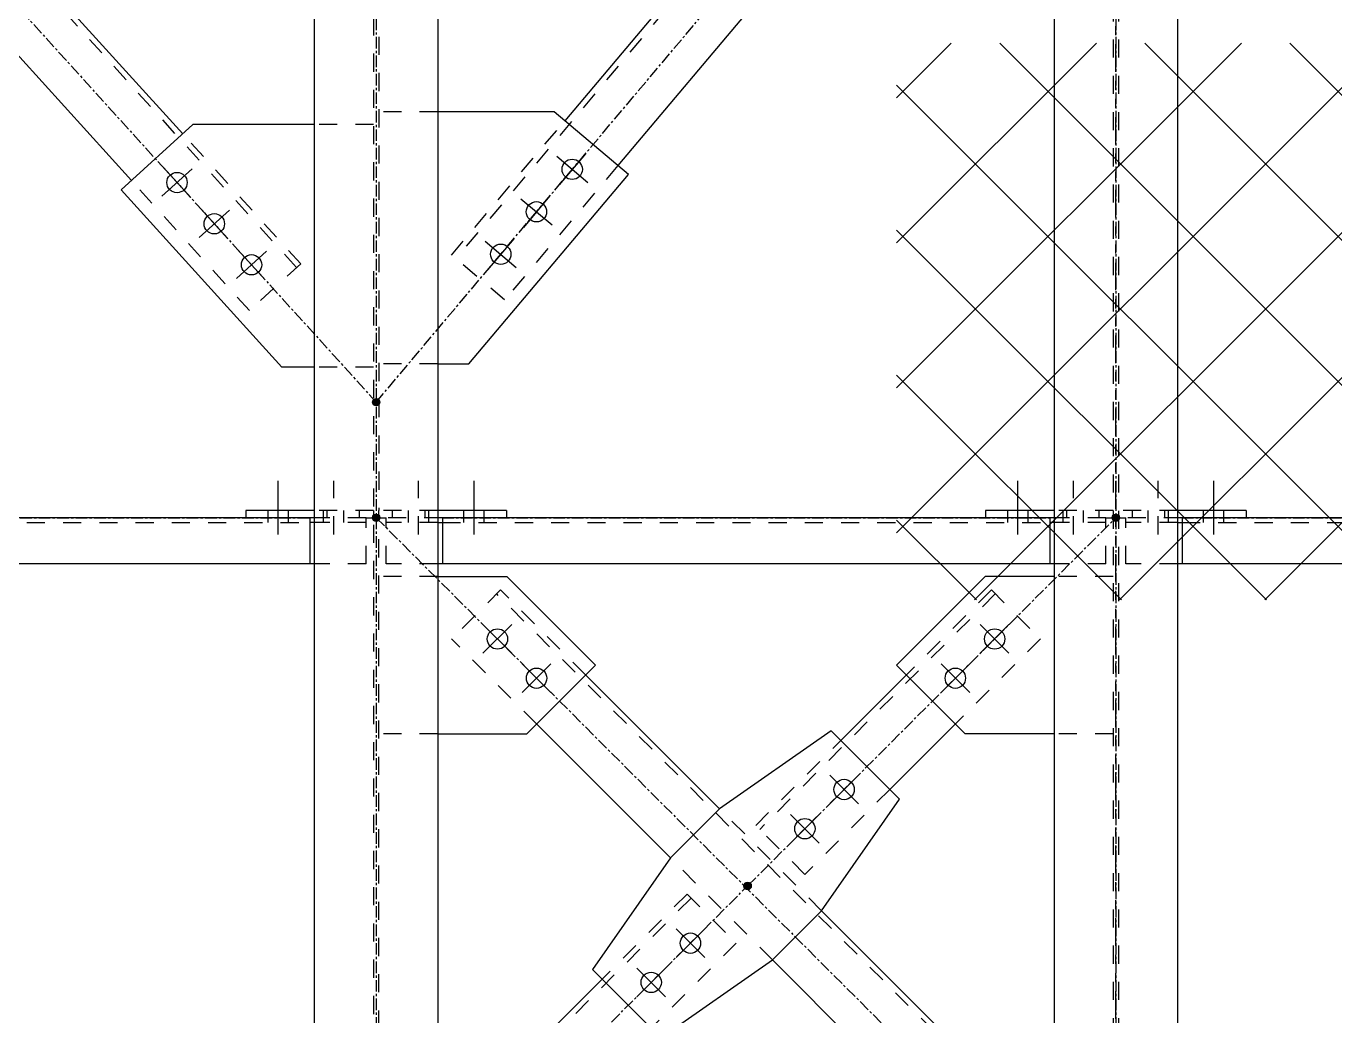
# Model space of a CAD drawing. Header units: inches. Extents: x 209270 to 234360, y -180214 to -150194.
# Drawn here: x 224333 to 225749, y -157002 to -155932 of the extents above; entities that cross this region are included whole.
import ezdxf

# ---------------------------------------------------------------- set-up
doc = ezdxf.new("R2010")
doc.units = ezdxf.units.IN
doc.header["$LTSCALE"] = 10
doc.header["$MEASUREMENT"] = 0
for name, pattern in [('CENTER', [2, 1.25, -0.25, 0.25, -0.25]), ('DXK_LINE_DOT2', [3.9198, 1.9599, -1.9599]), ('DXK_LINE_DOT5', [7.8785, 2.979, -0.9799, 0.9799, -0.9799, 0.9799, -0.9799]), ('PHANTOM', [2.5, 1.25, -0.25, 0.25, -0.25, 0.25, -0.25])]:
    doc.linetypes.add(name, pattern=pattern)
for name, color, linetype in [('_STR_0', 7, 'Continuous'), ('_STR_1', 7, 'Continuous'), ('_STR_2', 7, 'Continuous'), ('_STR_4', 7, 'Continuous')]:
    doc.layers.add(name, color=color, linetype=linetype)
doc.layers.add('PANTHOM', color=8, linetype='PHANTOM', lineweight=0)

# ---------------------------------------------------------------- blocks, each defined once
blk = doc.blocks.new('GridLine-116860372-116903 - 114867')
at = {"layer": '_STR_2', "color": 7, "linetype": 'DXK_LINE_DOT5'}
blk.add_line((225511.9, -165356.7), (225511.9, -153191), dxfattribs=at)
blk = doc.blocks.new('Part-116860372-115064 - 114867')
at = {"layer": '_STR_4', "linetype": 'Continuous'}
for points in [[(224711.9, -156467.7, -1), (224711.9, -156459.7, -1)], [(225511.9, -156467.7, -1), (225511.9, -156459.7, -1)]]:
    blk.add_hatch(color=4, dxfattribs=at).paths.add_polyline_path(points)
at = {"layer": '_STR_1', "color": 6, "linetype": 'DXK_LINE_DOT2'}
for p, q in [((224783.5, -156463.7), (224722.7, -156463.7)), ((224722.7, -156513.7), (224722.7, -156463.7)), ((225501, -156463.7), (225440.3, -156463.7)), ((225501, -156513.7), (225501, -156463.7)), ((224778.5, -156468.7), (224722.7, -156468.7)), ((224783.5, -156468.7), (225440.3, -156468.7)), ((225501, -156468.7), (225445.3, -156468.7)), ((224778.5, -156513.7), (224722.7, -156513.7)), ((225501, -156513.7), (225445.3, -156513.7))]:
    blk.add_line(p, q, dxfattribs=at)
at = {"layer": '_STR_2', "color": 2, "linetype": 'Continuous'}
for p, q in [((225440.3, -156463.7), (224783.5, -156463.7)), ((224783.5, -156463.7), (224783.5, -156513.7)), ((225440.3, -156463.7), (225440.3, -156513.7)), ((224778.5, -156468.7), (224783.5, -156468.7)), ((225445.3, -156468.7), (225440.3, -156468.7)), ((225445.3, -156513.7), (224778.5, -156513.7))]:
    blk.add_line(p, q, dxfattribs=at)
at = {"layer": '_STR_4', "color": 4, "linetype": 'CENTER'}
for p, q in [((224711.9, -156463.7), (224722.7, -156463.7)), ((224783.5, -156463.7), (225440.3, -156463.7)), ((225501, -156463.7), (225511.9, -156463.7))]:
    blk.add_line(p, q, dxfattribs=at)
at = {"layer": '_STR_4', "color": 4, "linetype": 'Continuous'}
for centre in [(224711.9, -156463.7), (225511.9, -156463.7)]:
    blk.add_circle(centre, 4, dxfattribs=at)
blk = doc.blocks.new('Part-116860372-114974 - 114867')
at = {"layer": '_STR_1', "color": 6, "linetype": 'DXK_LINE_DOT2'}
for p, q in [((224714.7, -155277.1), (224714.7, -156455.7)), ((224709, -155373.7), (224709, -158192.1)), ((224714.7, -158192.1), (224714.7, -156455.7))]:
    blk.add_line(p, q, dxfattribs=at)
at = {"layer": '_STR_2', "color": 2, "linetype": 'Continuous'}
for p, q in [((224645.3, -158192.1), (224645.3, -155368.7)), ((224778.5, -155368.7), (224778.5, -158192.1))]:
    blk.add_line(p, q, dxfattribs=at)
at = {"layer": '_STR_4', "color": 4, "linetype": 'CENTER'}
blk.add_line((224711.9, -155263.7), (224711.9, -158263.7), dxfattribs=at)
blk = doc.blocks.new('Part-116860372-114975 - 114867')
at = {"layer": '_STR_1', "color": 6, "linetype": 'DXK_LINE_DOT2'}
for p, q in [((225509, -155280.1), (225509, -157984.3)), ((225514.7, -155280.1), (225514.7, -157984.3))]:
    blk.add_line(p, q, dxfattribs=at)
at = {"layer": '_STR_2', "color": 2, "linetype": 'Continuous'}
for p, q in [((225445.3, -155280.1), (225445.3, -157984.3)), ((225578.5, -155280.1), (225578.5, -157984.3))]:
    blk.add_line(p, q, dxfattribs=at)
at = {"layer": '_STR_4', "color": 4, "linetype": 'CENTER'}
blk.add_line((225511.9, -155263.7), (225511.9, -158263.7), dxfattribs=at)
blk = doc.blocks.new('Part-116860372-115063 - 114867')
at = {"layer": '_STR_4', "linetype": 'Continuous'}
for points in [[(223611.9, -156467.7, -1), (223611.9, -156459.7, -1)], [(224711.9, -156467.7, -1), (224711.9, -156459.7, -1)]]:
    blk.add_hatch(color=4, dxfattribs=at).paths.add_polyline_path(points)
at = {"layer": '_STR_1', "color": 6, "linetype": 'DXK_LINE_DOT2'}
for p, q in [((223706.9, -156463.7), (223624.2, -156463.7)), ((223624.2, -156513.7), (223624.2, -156463.7)), ((224701, -156463.7), (224640.3, -156463.7)), ((224701, -156513.7), (224701, -156463.7)), ((223701.9, -156468.7), (223624.2, -156468.7)), ((223706.9, -156468.7), (224640.3, -156468.7)), ((224701, -156468.7), (224645.3, -156468.7)), ((223701.9, -156513.7), (223624.2, -156513.7)), ((224701, -156513.7), (224640.3, -156513.7))]:
    blk.add_line(p, q, dxfattribs=at)
at = {"layer": '_STR_2', "color": 2, "linetype": 'Continuous'}
for p, q in [((224640.3, -156463.7), (223706.9, -156463.7)), ((223706.9, -156463.7), (223706.9, -156513.7)), ((224640.3, -156463.7), (224640.3, -156513.7)), ((223701.9, -156468.7), (223706.9, -156468.7)), ((224645.3, -156468.7), (224640.3, -156468.7)), ((224645.3, -156513.7), (223701.9, -156513.7))]:
    blk.add_line(p, q, dxfattribs=at)
at = {"layer": '_STR_4', "color": 4, "linetype": 'CENTER'}
for p, q in [((223611.9, -156463.7), (223624.2, -156463.7)), ((223706.9, -156463.7), (224640.3, -156463.7)), ((224701, -156463.7), (224711.9, -156463.7))]:
    blk.add_line(p, q, dxfattribs=at)
at = {"layer": '_STR_4', "color": 4, "linetype": 'Continuous'}
for centre in [(223611.9, -156463.7), (224711.9, -156463.7)]:
    blk.add_circle(centre, 4, dxfattribs=at)
blk = doc.blocks.new('Part-116860372-115065 - 114867')
at = {"layer": '_STR_4', "linetype": 'Continuous'}
for points in [[(225511.9, -156467.7, -1), (225511.9, -156459.7, -1)], [(226511.9, -156467.7, -1), (226511.9, -156459.7, -1)]]:
    blk.add_hatch(color=4, dxfattribs=at).paths.add_polyline_path(points)
at = {"layer": '_STR_1', "color": 6, "linetype": 'DXK_LINE_DOT2'}
for p, q in [((225583.5, -156463.7), (225522.7, -156463.7)), ((225522.7, -156513.7), (225522.7, -156463.7)), ((226501, -156463.7), (226440.3, -156463.7)), ((226501, -156513.7), (226501, -156463.7)), ((225578.5, -156468.7), (225522.7, -156468.7)), ((225583.5, -156468.7), (226440.3, -156468.7)), ((226501, -156468.7), (226445.3, -156468.7)), ((225578.5, -156513.7), (225522.7, -156513.7)), ((226501, -156513.7), (226445.3, -156513.7))]:
    blk.add_line(p, q, dxfattribs=at)
at = {"layer": '_STR_2', "color": 2, "linetype": 'Continuous'}
for p, q in [((226440.3, -156463.7), (225583.5, -156463.7)), ((225583.5, -156463.7), (225583.5, -156513.7)), ((226440.3, -156463.7), (226440.3, -156513.7)), ((225578.5, -156468.7), (225583.5, -156468.7)), ((226445.3, -156468.7), (226440.3, -156468.7)), ((226445.3, -156513.7), (225578.5, -156513.7))]:
    blk.add_line(p, q, dxfattribs=at)
at = {"layer": '_STR_4', "color": 4, "linetype": 'CENTER'}
for p, q in [((225511.9, -156463.7), (225522.7, -156463.7)), ((225583.5, -156463.7), (226440.3, -156463.7)), ((226501, -156463.7), (226511.9, -156463.7))]:
    blk.add_line(p, q, dxfattribs=at)
at = {"layer": '_STR_4', "color": 4, "linetype": 'Continuous'}
for centre in [(225511.9, -156463.7), (226511.9, -156463.7)]:
    blk.add_circle(centre, 4, dxfattribs=at)
blk = doc.blocks.new('Part-116860372-115084 - 114867')
at = {"layer": '_STR_4', "linetype": 'Continuous'}
for points in [[(225113.6, -156865.9, -1), (225113.6, -156857.9, -1)], [(224711.9, -157267.7, -1), (224711.9, -157259.7, -1)]]:
    blk.add_hatch(color=4, dxfattribs=at).paths.add_polyline_path(points)
at = {"layer": '_STR_1', "color": 6, "linetype": 'DXK_LINE_DOT2'}
for p, q in [((225052.5, -156875), (224797.7, -157129.8)), ((225048.2, -156870.8), (224956.3, -156962.7)), ((225048.2, -156870.8), (225101.3, -156923.8)), ((225101.3, -156923.8), (225009.3, -157015.7)), ((224793.5, -157125.5), (224885.4, -157033.6)), ((224938.4, -157086.6), (224846.5, -157178.6)), ((224846.5, -157178.6), (224793.5, -157125.5))]:
    blk.add_line(p, q, dxfattribs=at)
at = {"layer": '_STR_2', "color": 2, "linetype": 'Continuous'}
for p, q in [((224956.3, -156962.7), (224885.4, -157033.6)), ((225009.3, -157015.7), (224938.4, -157086.6))]:
    blk.add_line(p, q, dxfattribs=at)
at = {"layer": '_STR_4', "color": 4, "linetype": 'CENTER'}
blk.add_line((224711.9, -157263.7), (225113.6, -156861.9), dxfattribs=at)
at = {"layer": '_STR_4', "color": 4, "linetype": 'Continuous'}
for centre in [(225113.6, -156861.9), (224711.9, -157263.7)]:
    blk.add_circle(centre, 4, dxfattribs=at)
blk = doc.blocks.new('Part-116860372-115085 - 114867')
at = {"layer": '_STR_4', "linetype": 'Continuous'}
for points in [[(224711.9, -156467.7, -1), (224711.9, -156459.7, -1)], [(225511.9, -157267.7, -1), (225511.9, -157259.7, -1)]]:
    blk.add_hatch(color=4, dxfattribs=at).paths.add_polyline_path(points)
at = {"layer": '_STR_1', "color": 6, "linetype": 'DXK_LINE_DOT2'}
for p, q in [((224846.5, -156541.8), (224793.5, -156594.8)), ((225426, -157129.8), (224842.3, -156546)), ((224938.4, -156633.7), (224846.5, -156541.8)), ((224885.4, -156686.7), (224793.5, -156594.8)), ((225193.6, -156888.8), (225083.2, -156778.4)), ((225140.5, -156941.9), (225030.1, -156831.5)), ((225430.3, -157125.5), (225338.3, -157033.6)), ((225377.2, -157178.6), (225285.3, -157086.6)), ((225430.3, -157125.5), (225377.2, -157178.6))]:
    blk.add_line(p, q, dxfattribs=at)
at = {"layer": '_STR_2', "color": 2, "linetype": 'Continuous'}
for p, q in [((225083.2, -156778.4), (224938.4, -156633.7)), ((225030.1, -156831.5), (224885.4, -156686.7)), ((225338.3, -157033.6), (225193.6, -156888.8)), ((225285.3, -157086.6), (225140.5, -156941.9))]:
    blk.add_line(p, q, dxfattribs=at)
at = {"layer": '_STR_4', "color": 4, "linetype": 'CENTER'}
blk.add_line((224711.9, -156463.7), (225511.9, -157263.7), dxfattribs=at)
at = {"layer": '_STR_4', "color": 4, "linetype": 'Continuous'}
for centre in [(224711.9, -156463.7), (225511.9, -157263.7)]:
    blk.add_circle(centre, 4, dxfattribs=at)
blk = doc.blocks.new('Part-116860372-115086 - 114867')
at = {"layer": '_STR_4', "linetype": 'Continuous'}
for points in [[(225511.9, -155392.7, -1), (225511.9, -155384.7, -1)], [(224711.9, -156342.7, -1), (224711.9, -156334.7, -1)]]:
    blk.add_hatch(color=4, dxfattribs=at).paths.add_polyline_path(points)
at = {"layer": '_STR_1', "color": 6, "linetype": 'DXK_LINE_DOT2'}
for p, q in [((225372.9, -155491.6), (225250.5, -155636.9)), ((225372.9, -155491.6), (225430.3, -155539.9)), ((225377.5, -155495.5), (224798, -156183.6)), ((225430.3, -155539.9), (225307.9, -155685.3)), ((224793.5, -156179.7), (224915.8, -156034.4)), ((224973.2, -156082.7), (224850.8, -156228)), ((224850.8, -156228), (224793.5, -156179.7))]:
    blk.add_line(p, q, dxfattribs=at)
at = {"layer": '_STR_2', "color": 2, "linetype": 'Continuous'}
for p, q in [((225250.5, -155636.9), (224915.8, -156034.4)), ((225307.9, -155685.3), (224973.2, -156082.7))]:
    blk.add_line(p, q, dxfattribs=at)
at = {"layer": '_STR_4', "color": 4, "linetype": 'CENTER'}
blk.add_line((224711.9, -156338.7), (225511.9, -155388.7), dxfattribs=at)
at = {"layer": '_STR_4', "color": 4, "linetype": 'Continuous'}
for centre in [(225511.9, -155388.7), (224711.9, -156338.7)]:
    blk.add_circle(centre, 4, dxfattribs=at)
blk = doc.blocks.new('Part-116860372-115088 - 114867')
at = {"layer": '_STR_4', "linetype": 'Continuous'}
for points in [[(223736.9, -155267.7, -1), (223736.9, -155259.7, -1)], [(224711.9, -156342.7, -1), (224711.9, -156334.7, -1)]]:
    blk.add_hatch(color=4, dxfattribs=at).paths.add_polyline_path(points)
at = {"layer": '_STR_1', "color": 6, "linetype": 'DXK_LINE_DOT2'}
for p, q in [((223899.7, -155383.7), (223844.1, -155434.1)), ((224625.8, -156193.2), (223895.3, -155387.7)), ((224027.3, -155524.4), (223899.7, -155383.7)), ((223971.8, -155574.8), (223844.1, -155434.1)), ((224630.3, -156189.2), (224502.6, -156048.4)), ((224574.7, -156239.6), (224447.1, -156098.8)), ((224630.3, -156189.2), (224574.7, -156239.6))]:
    blk.add_line(p, q, dxfattribs=at)
at = {"layer": '_STR_2', "color": 2, "linetype": 'Continuous'}
for p, q in [((224502.6, -156048.4), (224027.3, -155524.4)), ((224447.1, -156098.8), (223971.8, -155574.8))]:
    blk.add_line(p, q, dxfattribs=at)
at = {"layer": '_STR_4', "color": 4, "linetype": 'CENTER'}
blk.add_line((223736.9, -155263.7), (224711.9, -156338.7), dxfattribs=at)
at = {"layer": '_STR_4', "color": 4, "linetype": 'Continuous'}
for centre in [(223736.9, -155263.7), (224711.9, -156338.7)]:
    blk.add_circle(centre, 4, dxfattribs=at)
blk = doc.blocks.new('Bolt-116860372-115720 - 114867')
at = {"layer": '_STR_1', "color": 1, "linetype": 'DXK_LINE_DOT2'}
for p, q in [((224666, -156481.7), (224666, -156423.7)), ((224655, -156463.7), (224655, -156455.7)), ((224655, -156468.7), (224655, -156463.7)), ((224677, -156463.7), (224677, -156455.7)), ((224677, -156468.7), (224677, -156463.7))]:
    blk.add_line(p, q, dxfattribs=at)
at = {"layer": '_STR_2', "color": 1, "linetype": 'Continuous'}
for p, q in [((224606, -156481.7), (224606, -156423.7)), ((224595, -156463.7), (224595, -156455.7)), ((224595, -156468.7), (224595, -156463.7)), ((224617, -156463.7), (224617, -156455.7)), ((224617, -156468.7), (224617, -156463.7))]:
    blk.add_line(p, q, dxfattribs=at)
blk = doc.blocks.new('Bolt-116860372-116186 - 114867')
at = {"layer": '_STR_2', "color": 1, "linetype": 'Continuous'}
for p, q in [((224858.5, -156610.3), (224827.4, -156579.2)), ((224858.5, -156579.2), (224827.4, -156610.3)), ((224900.9, -156652.8), (224869.8, -156621.7)), ((224900.9, -156621.7), (224869.8, -156652.8))]:
    blk.add_line(p, q, dxfattribs=at)
for centre in [(224843, -156594.8), (224885.4, -156637.2)]:
    blk.add_circle(centre, 11, dxfattribs=at)
blk = doc.blocks.new('Part-116860372-115719 - 114867')
at = {"layer": '_STR_1', "color": 6, "linetype": 'DXK_LINE_DOT2'}
for p, q in [((224709, -156455.7), (224645.3, -156455.7)), ((224659, -156463.7), (224659, -156455.7)), ((224694, -156463.7), (224694, -156455.7)), ((224709, -156455.7), (224709, -156463.7))]:
    blk.add_line(p, q, dxfattribs=at)
at = {"layer": '_STR_2', "color": 2, "linetype": 'Continuous'}
for p, q in [((224645.3, -156455.7), (224571, -156455.7)), ((224571, -156455.7), (224571, -156463.7)), ((224645.3, -156463.7), (224640.3, -156463.7))]:
    blk.add_line(p, q, dxfattribs=at)
blk = doc.blocks.new('Part-116860372-115715 - 114867')
at = {"layer": '_STR_1', "color": 6, "linetype": 'DXK_LINE_DOT2'}
for p, q in [((225578.5, -156455.7), (225514.7, -156455.7)), ((225529.7, -156463.7), (225529.7, -156455.7)), ((225564.7, -156463.7), (225564.7, -156455.7))]:
    blk.add_line(p, q, dxfattribs=at)
at = {"layer": '_STR_2', "color": 2, "linetype": 'Continuous'}
for p, q in [((225652.7, -156455.7), (225578.5, -156455.7)), ((225583.5, -156463.7), (225578.5, -156463.7)), ((225652.7, -156455.7), (225652.7, -156463.7))]:
    blk.add_line(p, q, dxfattribs=at)
blk = doc.blocks.new('Part-116860372-115713 - 114867')
at = {"layer": '_STR_1', "color": 6, "linetype": 'DXK_LINE_DOT2'}
for p, q in [((224778.5, -156455.7), (224714.7, -156455.7)), ((224729.7, -156463.7), (224729.7, -156455.7)), ((224764.7, -156463.7), (224764.7, -156455.7))]:
    blk.add_line(p, q, dxfattribs=at)
at = {"layer": '_STR_2', "color": 2, "linetype": 'Continuous'}
for p, q in [((224852.7, -156455.7), (224778.5, -156455.7)), ((224783.5, -156463.7), (224778.5, -156463.7)), ((224852.7, -156455.7), (224852.7, -156463.7))]:
    blk.add_line(p, q, dxfattribs=at)
blk = doc.blocks.new('Bolt-116860372-115714 - 114867')
at = {"layer": '_STR_1', "color": 1, "linetype": 'DXK_LINE_DOT2'}
for p, q in [((224757.7, -156481.7), (224757.7, -156423.7)), ((224746.7, -156463.7), (224746.7, -156455.7)), ((224746.7, -156468.7), (224746.7, -156463.7)), ((224768.7, -156463.7), (224768.7, -156455.7)), ((224768.7, -156468.7), (224768.7, -156463.7))]:
    blk.add_line(p, q, dxfattribs=at)
at = {"layer": '_STR_2', "color": 1, "linetype": 'Continuous'}
for p, q in [((224817.7, -156481.7), (224817.7, -156423.7)), ((224806.7, -156463.7), (224806.7, -156455.7)), ((224806.7, -156468.7), (224806.7, -156463.7)), ((224828.7, -156463.7), (224828.7, -156455.7)), ((224828.7, -156468.7), (224828.7, -156463.7))]:
    blk.add_line(p, q, dxfattribs=at)
blk = doc.blocks.new('Bolt-116860372-115716 - 114867')
at = {"layer": '_STR_1', "color": 1, "linetype": 'DXK_LINE_DOT2'}
for p, q in [((225557.7, -156481.7), (225557.7, -156423.7)), ((225546.7, -156463.7), (225546.7, -156455.7)), ((225546.7, -156468.7), (225546.7, -156463.7)), ((225568.7, -156463.7), (225568.7, -156455.7)), ((225568.7, -156468.7), (225568.7, -156463.7))]:
    blk.add_line(p, q, dxfattribs=at)
at = {"layer": '_STR_2', "color": 1, "linetype": 'Continuous'}
for p, q in [((225617.7, -156481.7), (225617.7, -156423.7)), ((225606.7, -156463.7), (225606.7, -156455.7)), ((225606.7, -156468.7), (225606.7, -156463.7)), ((225628.7, -156463.7), (225628.7, -156455.7)), ((225628.7, -156468.7), (225628.7, -156463.7))]:
    blk.add_line(p, q, dxfattribs=at)
blk = doc.blocks.new('Part-116860372-115721 - 114867')
at = {"layer": '_STR_1', "color": 6, "linetype": 'DXK_LINE_DOT2'}
for p, q in [((225509, -156455.7), (225445.3, -156455.7)), ((225459, -156463.7), (225459, -156455.7)), ((225494, -156463.7), (225494, -156455.7)), ((225509, -156455.7), (225509, -156463.7))]:
    blk.add_line(p, q, dxfattribs=at)
at = {"layer": '_STR_2', "color": 2, "linetype": 'Continuous'}
for p, q in [((225445.3, -156455.7), (225371, -156455.7)), ((225371, -156455.7), (225371, -156463.7)), ((225445.3, -156463.7), (225440.3, -156463.7))]:
    blk.add_line(p, q, dxfattribs=at)
blk = doc.blocks.new('Bolt-116860372-115722 - 114867')
at = {"layer": '_STR_1', "color": 1, "linetype": 'DXK_LINE_DOT2'}
for p, q in [((225466, -156481.7), (225466, -156423.7)), ((225455, -156463.7), (225455, -156455.7)), ((225455, -156468.7), (225455, -156463.7)), ((225477, -156463.7), (225477, -156455.7)), ((225477, -156468.7), (225477, -156463.7))]:
    blk.add_line(p, q, dxfattribs=at)
at = {"layer": '_STR_2', "color": 1, "linetype": 'Continuous'}
for p, q in [((225406, -156481.7), (225406, -156423.7)), ((225395, -156463.7), (225395, -156455.7)), ((225395, -156468.7), (225395, -156463.7)), ((225417, -156463.7), (225417, -156455.7)), ((225417, -156468.7), (225417, -156463.7))]:
    blk.add_line(p, q, dxfattribs=at)
blk = doc.blocks.new('Part-116860372-116185 - 114867')
at = {"layer": '_STR_1', "color": 6, "linetype": 'DXK_LINE_DOT2'}
for p, q in [((224778.5, -156527.3), (224714.7, -156527.3)), ((224778.5, -156697.3), (224714.7, -156697.3))]:
    blk.add_line(p, q, dxfattribs=at)
at = {"layer": '_STR_2', "color": 2, "linetype": 'Continuous'}
for p, q in [((224778.5, -156527.3), (224853.3, -156527.3)), ((224853.3, -156527.3), (224949, -156623.1)), ((224874.8, -156697.3), (224949, -156623.1)), ((224778.5, -156697.3), (224874.8, -156697.3))]:
    blk.add_line(p, q, dxfattribs=at)
blk = doc.blocks.new('Part-116860372-116193 - 114867')
at = {"layer": '_STR_4', "linetype": 'Continuous'}
for points in [[(225511.9, -156467.7, -1), (225511.9, -156459.7, -1)], [(225113.6, -156865.9, -1), (225113.6, -156857.9, -1)]]:
    blk.add_hatch(color=4, dxfattribs=at).paths.add_polyline_path(points)
at = {"layer": '_STR_1', "color": 6, "linetype": 'DXK_LINE_DOT2'}
for p, q in [((225381.5, -156546), (225126.7, -156800.8)), ((225377.2, -156541.8), (225285.3, -156633.7)), ((225377.2, -156541.8), (225430.3, -156594.8)), ((225430.3, -156594.8), (225338.3, -156686.7)), ((225122.5, -156796.5), (225214.4, -156704.6)), ((225267.4, -156757.6), (225175.5, -156849.5)), ((225175.5, -156849.5), (225122.5, -156796.5))]:
    blk.add_line(p, q, dxfattribs=at)
at = {"layer": '_STR_2', "color": 2, "linetype": 'Continuous'}
for p, q in [((225285.3, -156633.7), (225214.4, -156704.6)), ((225338.3, -156686.7), (225267.4, -156757.6))]:
    blk.add_line(p, q, dxfattribs=at)
at = {"layer": '_STR_4', "color": 4, "linetype": 'CENTER'}
blk.add_line((225113.6, -156861.9), (225511.9, -156463.7), dxfattribs=at)
at = {"layer": '_STR_4', "color": 4, "linetype": 'Continuous'}
for centre in [(225511.9, -156463.7), (225113.6, -156861.9)]:
    blk.add_circle(centre, 4, dxfattribs=at)
blk = doc.blocks.new('Part-116860372-116195 - 114867')
at = {"layer": '_STR_1', "color": 6, "linetype": 'DXK_LINE_DOT2'}
for p, q in [((225509, -156527.3), (225445.3, -156527.3)), ((225509, -156697.3), (225445.3, -156697.3))]:
    blk.add_line(p, q, dxfattribs=at)
at = {"layer": '_STR_2', "color": 2, "linetype": 'Continuous'}
for p, q in [((225370.5, -156527.3), (225274.7, -156623.1)), ((225445.3, -156527.3), (225370.5, -156527.3)), ((225348.9, -156697.3), (225274.7, -156623.1)), ((225445.3, -156697.3), (225348.9, -156697.3))]:
    blk.add_line(p, q, dxfattribs=at)
blk = doc.blocks.new('Bolt-116860372-116196 - 114867')
at = {"layer": '_STR_2', "color": 1, "linetype": 'Continuous'}
for p, q in [((225365.2, -156610.3), (225396.3, -156579.2)), ((225396.3, -156610.3), (225365.2, -156579.2)), ((225322.8, -156652.8), (225353.9, -156621.7)), ((225353.9, -156652.8), (225322.8, -156621.7))]:
    blk.add_line(p, q, dxfattribs=at)
for centre in [(225380.8, -156594.8), (225338.3, -156637.2)]:
    blk.add_circle(centre, 11, dxfattribs=at)
blk = doc.blocks.new('Part-116860372-116198 - 114867')
at = {"layer": '_STR_2', "color": 2, "linetype": 'Continuous'}
for p, q in [((225203.8, -156694), (225083.2, -156778.4)), ((225203.8, -156694), (225278, -156768.2)), ((225083.2, -156778.4), (225030.1, -156831.5)), ((225193.6, -156888.8), (225278, -156768.2)), ((225030.1, -156831.5), (224945.7, -156952.1)), ((225140.5, -156941.9), (225193.6, -156888.8)), ((225019.9, -157026.3), (225140.5, -156941.9)), ((225019.9, -157026.3), (224945.7, -156952.1))]:
    blk.add_line(p, q, dxfattribs=at)
blk = doc.blocks.new('Bolt-116860372-116199 - 114867')
at = {"layer": '_STR_2', "color": 1, "linetype": 'Continuous'}
for p, q in [((225036.2, -156939.3), (225067.3, -156908.2)), ((225067.3, -156939.3), (225036.2, -156908.2)), ((224993.8, -156981.8), (225024.9, -156950.7)), ((225024.9, -156981.8), (224993.8, -156950.7))]:
    blk.add_line(p, q, dxfattribs=at)
for centre in [(225051.8, -156923.8), (225009.3, -156966.2)]:
    blk.add_circle(centre, 11, dxfattribs=at)
blk = doc.blocks.new('Bolt-116860372-116200 - 114867')
at = {"layer": '_STR_2', "color": 1, "linetype": 'Continuous'}
for p, q in [((225233.5, -156742.1), (225202.4, -156773.2)), ((225202.4, -156742.1), (225233.5, -156773.2)), ((225191.1, -156784.5), (225159.9, -156815.6)), ((225159.9, -156784.5), (225191.1, -156815.6))]:
    blk.add_line(p, q, dxfattribs=at)
for centre in [(225217.9, -156757.6), (225175.5, -156800)]:
    blk.add_circle(centre, 11, dxfattribs=at)
blk = doc.blocks.new('Part-116860372-116219 - 114867')
at = {"layer": '_STR_1', "color": 6, "linetype": 'DXK_LINE_DOT2'}
for p, q in [((224709, -156038.4), (224645.3, -156038.4)), ((224709, -156300.8), (224645.3, -156300.8))]:
    blk.add_line(p, q, dxfattribs=at)
at = {"layer": '_STR_2', "color": 2, "linetype": 'Continuous'}
for p, q in [((224513.7, -156038.4), (224436, -156108.9)), ((224645.3, -156038.4), (224513.7, -156038.4)), ((224610, -156300.8), (224436, -156108.9)), ((224645.3, -156300.8), (224610, -156300.8))]:
    blk.add_line(p, q, dxfattribs=at)
blk = doc.blocks.new('Bolt-116860372-116220 - 114867')
at = {"layer": '_STR_2', "color": 1, "linetype": 'Continuous'}
for p, q in [((224481.7, -156084.9), (224511.3, -156117.5)), ((224480.2, -156116), (224512.8, -156086.5)), ((224520.5, -156160.5), (224553.1, -156130.9)), ((224522, -156129.4), (224551.6, -156162)), ((224560.8, -156204.9), (224593.4, -156175.3)), ((224562.3, -156173.8), (224591.9, -156206.4))]:
    blk.add_line(p, q, dxfattribs=at)
for centre in [(224496.5, -156101.2), (224536.8, -156145.7), (224577.1, -156190.1)]:
    blk.add_circle(centre, 11, dxfattribs=at)
blk = doc.blocks.new('Part-116860372-116222 - 114867')
at = {"layer": '_STR_1', "color": 6, "linetype": 'DXK_LINE_DOT2'}
for p, q in [((224778.5, -156024.7), (224714.7, -156024.7)), ((224778.5, -156297.2), (224714.7, -156297.2))]:
    blk.add_line(p, q, dxfattribs=at)
at = {"layer": '_STR_2', "color": 2, "linetype": 'Continuous'}
for p, q in [((224904.4, -156024.7), (224778.5, -156024.7)), ((224984.7, -156092.3), (224904.4, -156024.7)), ((224812.1, -156297.2), (224984.7, -156092.3)), ((224778.5, -156297.2), (224812.1, -156297.2))]:
    blk.add_line(p, q, dxfattribs=at)
blk = doc.blocks.new('Bolt-116860372-116223 - 114867')
at = {"layer": '_STR_2', "color": 1, "linetype": 'Continuous'}
for p, q in [((224938.1, -156070.1), (224909.7, -156103.7)), ((224907.1, -156072.7), (224940.7, -156101.1)), ((224868.4, -156118.6), (224902.1, -156147)), ((224899.4, -156116), (224871.1, -156149.6)), ((224829.8, -156164.5), (224863.4, -156192.9)), ((224860.8, -156161.9), (224832.4, -156195.5))]:
    blk.add_line(p, q, dxfattribs=at)
for centre in [(224923.9, -156086.9), (224885.2, -156132.8), (224846.6, -156178.7)]:
    blk.add_circle(centre, 11, dxfattribs=at)

msp = doc.modelspace()

# ---------------------------------------------------------------- hatches: boundary and pattern name
at = {"layer": 'PANTHOM'}
h = msp.add_hatch(dxfattribs=at)
h.set_pattern_fill('ANSI37', color=256, scale=887.309452, angle=-180)
h.set_pattern_definition([(225, (329120.01, 2114796.26), (78.4278163, -78.4278163), []), (315, (329120.01, 2114796.26), (78.4278163, 78.4278163), [])])
h.paths.add_polyline_path([(225881.3, -156552.6), (225881.3, -155950.4), (225274.7, -155950.4), (225274.7, -156552.6)])

# ---------------------------------------------------------------- block references
at = {"layer": '_STR_0', "zscale": 0.8}
for name in ['GridLine-116860372-116903 - 114867', 'Part-116860372-115088 - 114867', 'Part-116860372-114974 - 114867', 'Part-116860372-114975 - 114867', 'Part-116860372-115086 - 114867', 'Part-116860372-116222 - 114867', 'Part-116860372-116219 - 114867', 'Bolt-116860372-116223 - 114867', 'Bolt-116860372-116220 - 114867', 'Bolt-116860372-115720 - 114867', 'Bolt-116860372-115714 - 114867', 'Bolt-116860372-115722 - 114867', 'Bolt-116860372-115716 - 114867', 'Part-116860372-115063 - 114867', 'Part-116860372-115719 - 114867', 'Part-116860372-115064 - 114867', 'Part-116860372-115085 - 114867', 'Part-116860372-115713 - 114867', 'Part-116860372-116193 - 114867', 'Part-116860372-115721 - 114867', 'Part-116860372-115065 - 114867', 'Part-116860372-115715 - 114867', 'Part-116860372-116185 - 114867', 'Part-116860372-116195 - 114867', 'Bolt-116860372-116186 - 114867', 'Bolt-116860372-116196 - 114867', 'Part-116860372-116198 - 114867', 'Bolt-116860372-116200 - 114867', 'Part-116860372-115084 - 114867', 'Bolt-116860372-116199 - 114867']:
    msp.add_blockref(name, (0, 0), dxfattribs=at)

doc.saveas('drawing.dxf')
